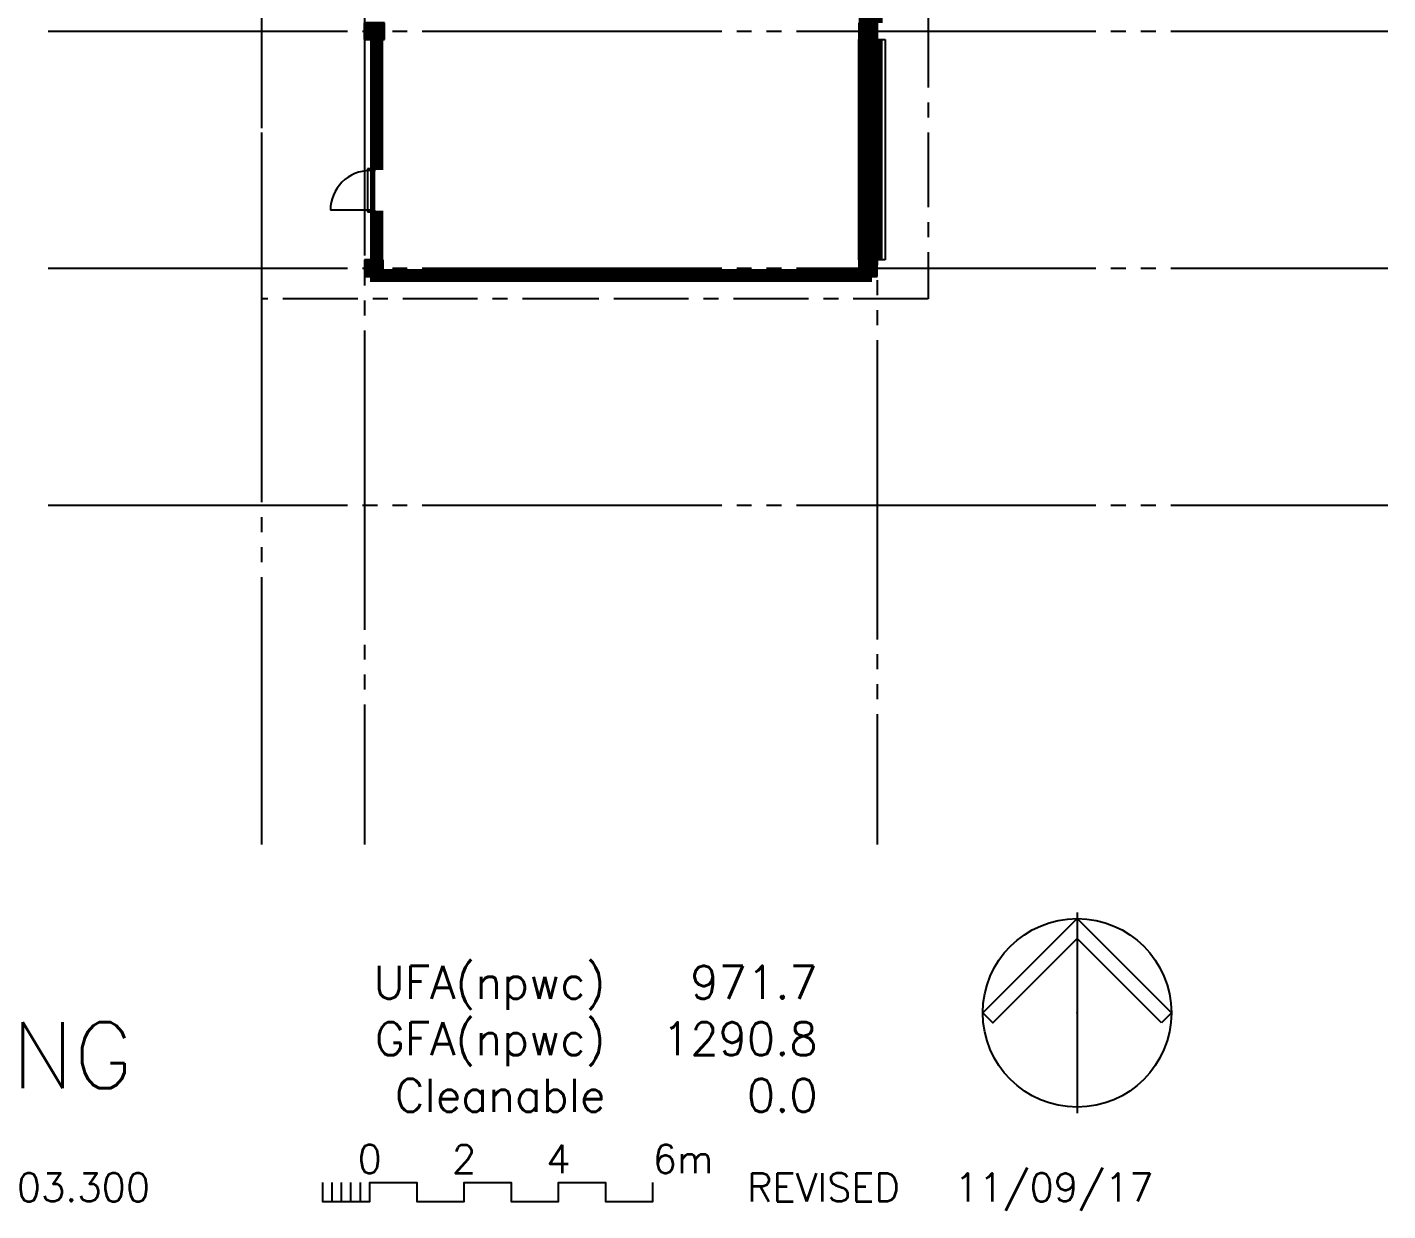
# Model space of a CAD drawing. Extents: x 1658 to 80590, y 400 to 58563.
# Drawn here: x 51735 to 80590, y 400 to 25515 of the extents above; entities that cross this region are included whole.
import ezdxf
from ezdxf.enums import TextEntityAlignment as Align

# ---------------------------------------------------------------- set-up
doc = ezdxf.new("R2010")
doc.units = 0
doc.header["$LTSCALE"] = 50
doc.header["$PDSIZE"] = 0.8
for name, pattern in [('4PHAN', [158.75, 127, -6.35, 6.35, -6.35, 6.35, -6.35]), ('CENTER', [50.8, 31.75, -6.35, 6.35, -6.35]), ('INVISIBLE', [999999, 0, -999999])]:
    doc.linetypes.add(name, pattern=pattern)
doc.layers.get('0').update_dxf_attribs({"linetype": 'CONTINUOUS'})
for name, color, linetype in [('ANNTEXT_01', 7, 'CONTINUOUS'), ('CL_01', 7, 'CONTINUOUS'), ('ED_01', 7, 'CONTINUOUS'), ('EW_01', 7, 'CONTINUOUS'), ('GRIDLINE_01', 15, '4PHAN'), ('HEADER_01', 7, 'INVISIBLE'), ('NW_01', 7, 'CONTINUOUS'), ('RF_01', 7, 'CONTINUOUS'), ('WW_01', 7, 'CONTINUOUS')]:
    doc.layers.add(name, color=color, linetype=linetype)
doc.styles.get("Standard").update_dxf_attribs({"font": 'simplex', "width": 0.7})

# ---------------------------------------------------------------- blocks, each defined once
blk = doc.blocks.new('ABTITLE')
for p, q in [((291, 3), (291, 5)), ((292, 3), (292, 5)), ((293, 3), (293, 5)), ((294, 3), (294, 5))]:
    blk.add_line(p, q)
blk.add_lwpolyline([(290, 5), (290, 3), (295, 3), (295, 5), (300, 5), (300, 3), (305, 3), (305, 5), (310, 5), (310, 3), (315, 3), (315, 5), (320, 5), (320, 3), (325, 3), (325, 5)])
blk.add_point((370, 23))
at = {"color": 2}
for s, p in [('UFA(npwc)', (320, 24.5)), ('GFA(npwc)', (320, 18.5)), ('Cleanable', (320, 12.5))]:
    blk.add_text(s, height=3.5, dxfattribs=at).set_placement(p, align=Align.RIGHT)
at = {"color": 4}
blk.add_text('LEVEL', height=7, dxfattribs=at).set_placement((170, 3))
at = {"color": 2}
for s, p in [('0', (295, 6)), ('2', (305, 6)), ('4', (315, 6))]:
    blk.add_text(s, height=3, dxfattribs=at).set_placement(p, align=Align.CENTER)
for s, p in [('6m', (325, 6)), ('R.L.', (245, 3)), ('REVISED', (335, 3))]:
    blk.add_text(s, height=3, dxfattribs=at).set_placement(p)
at = {"color": 4}
for tag, p in [('BLDNO', (170, 27)), ('BUILDING', (170, 15)), ('LEVEL', (215, 3))]:
    blk.add_attdef(tag, p, '', height=7, dxfattribs=at)
at = {"color": 2}
for tag, p in [('UFA', (342.49, 24.5)), ('GFA', (342.49, 18.5)), ('CFA', (342.49, 12.5))]:
    blk.add_attdef(tag, text='', height=3.5, dxfattribs=at).set_placement(p, align=Align.RIGHT)
for tag, p in [('RL', (255, 3)), ('REVDATE', (357, 3))]:
    blk.add_attdef(tag, p, '', height=3, dxfattribs=at)
blk = doc.blocks.new('N-PT')
blk.add_lwpolyline([(0, 10.64), (0, -10.64)])
at = {"color": 1}
blk.add_lwpolyline([(8.94, -1.06), (0, 7.88), (-8.94, -1.06), (-10, 0), (0, 10), (10, 0)], close=True, dxfattribs=at)
blk.add_circle((0, 0), 10)
blk = doc.blocks.new('SPL')
for p, q in [((1, 0.5), (0, 0.5)), ((1, -0.5), (1, 0.5)), ((0, -0.5), (1, -0.5))]:
    blk.add_line(p, q)
blk = doc.blocks.new('DR1H90')
blk.add_line((-0.46, 0), (-0.46, 0.92))
blk.add_arc((-0.46, 0), 0.92, 0, 90)
at = {"flags": 1}
blk.add_attdef('SILLHT', text='', height=0.1, dxfattribs=at).set_placement((0, 0), align=Align.MIDDLE)
blk = doc.blocks.new('DRFRAME')
for p, q in [((-0.5, -0.5), (-0.5, 0.5)), ((0.5, -0.5), (0.5, 0.5))]:
    blk.add_line(p, q)
at = {"flags": 1}
blk.add_attdef('SILLHT', text='', height=0.1, dxfattribs=at).set_placement((0, 0), align=Align.MIDDLE)
blk = doc.blocks.new('WNOF')
blk.add_line((-0.5, 0), (0.5, 0))
at = {"flags": 1}
blk.add_attdef('SILLHT', text='', height=0.1, dxfattribs=at).set_placement((0, 0), align=Align.MIDDLE)
blk = doc.blocks.new('WNFRAME')
for p, q in [((-0.5, -0.5), (-0.5, 0.5)), ((0.5, -0.5), (0.5, 0.5))]:
    blk.add_line(p, q)
at = {"flags": 1}
blk.add_attdef('SILLHT', text='', height=0.1, dxfattribs=at).set_placement((0, 0), align=Align.MIDDLE)
blk = doc.blocks.new('C-S')
for p, q in [((0.5, 0.5), (-0.5, 0.5)), ((-0.5, 0.5), (-0.5, -0.5)), ((0.5, -0.5), (0.5, 0.5)), ((-0.5, -0.5), (0.5, -0.5))]:
    blk.add_line(p, q)
at = {"const_width": 1}
blk.add_lwpolyline([(-0.5, 0), (0.5, 0)], dxfattribs=at)

msp = doc.modelspace()

# ---------------------------------------------------------------- linework, layer by layer
at = {"layer": 'EW_01', "elevation": 3644}
for points, const_width in [([(59062, 22508), (59062, 25251)], 114), ([(59062, 20577), (59062, 21593)], 114), ([(69648, 20247), (59005, 20247)], 279)]:
    msp.add_lwpolyline(points, dxfattribs=dict(at, const_width=const_width))
at = {"layer": 'GRIDLINE_01'}
for p, q in [((69762, 58563, 3644), (69762, 8172, 3644)), ((69762, 58563, 3644), (69762, 20141, 3644)), ((58891, 42892, 3644), (58891, 8172, 3644)), ((58891, 42892, 3644), (58891, 20141, 3644)), ((58891, 42892, 3644), (58891, 8172, 3644)), ((56707, 37658, 3644), (56707, 8172, 3644)), ((56707, 37658, 3644), (56707, 20141, 3644)), ((56707, 37658, 3644), (56707, 8172, 3644)), ((52176, 25429, 3644), (80590, 25429, 3644)), ((52176, 25429, 3644), (80590, 25429, 3644)), ((52176, 20400, 3644), (80590, 20400, 3644)), ((52176, 20400, 3644), (80590, 20400, 3644)), ((52176, 15370, 3644), (80590, 15370, 3644)), ((52176, 15370, 3644), (80590, 15370, 3644))]:
    msp.add_line(p, q, dxfattribs=at)
at = {"layer": 'HEADER_01'}
for points, const_width, elevation in [([(69623, 30280), (69623, 25607)], 508, 3644), ([(69623, 25251), (69623, 20577)], 508, 3644), ([(59062, 22508), (59062, 21593)], 114, 5777)]:
    msp.add_lwpolyline(points, dxfattribs=dict(at, const_width=const_width, elevation=elevation))
at = {"layer": 'NW_01', "const_width": 165, "elevation": 3644}
for points in [[(59202, 22482), (59202, 25251)], [(59202, 20577), (59202, 21619)]]:
    msp.add_lwpolyline(points, dxfattribs=at)
at = {"layer": 'RF_01', "color": 6, "linetype": 'CENTER'}
for p, q in [((56707, 51223, 6971), (56707, 19752, 6971)), ((70842, 51223, 6971), (70842, 19752, 6971)), ((63825, 19752, 7276), (56707, 19752, 6971)), ((70842, 19752, 6971), (63825, 19752, 7276))]:
    msp.add_line(p, q, dxfattribs=at)

# ---------------------------------------------------------------- block references
at = {"layer": 'ANNTEXT_01', "xscale": 199.9999999999928, "yscale": 199.9999999999928, "zscale": 199.9999999999928}
msp.add_blockref('ABTITLE', (0, 0, 3644), dxfattribs=at).add_auto_attribs({'BLDNO': '8103', 'BUILDING': 'INDUSTRIES BUILDING', 'LEVEL': '1', 'RL': '103.300', 'UFA': '971.7', 'GFA': '1290.8', 'CFA': '0.0', 'REVDATE': '11/09/17'})
msp.add_blockref('N-PT', (74000, 4600, 3644), dxfattribs=at)
at = {"layer": 'CL_01', "yscale": 355.5999999999914}
for p, xscale, zscale, rotation in [((59088, 25429, 3644), -393.6999999999904, 3771.9, 359.999727933502), ((59113, 25429, 3644), 393.6999999999904, 3771.899999999909, 179.9998639667511), ((69565, 25429, 3644), 393.6999999999904, 3771.899999999909, 179.9998639667511), ((59088, 20400, 3644), 393.6999999999904, 3771.899999999909, 179.9998639667511), ((69565, 20400, 3644), 393.6999999999904, 3771.899999999909, 179.9998639667511)]:
    msp.add_blockref('C-S', p, dxfattribs=dict(at, xscale=xscale, zscale=zscale, rotation=rotation))
at = {"layer": 'ED_01'}
for name, p, xscale, yscale, zscale, rotation in [('SPL', (59005, 22051, 3644), 50.00000000000001, 914.4006030544627, 50.00000000000001, 179.9998035074491), ('DR1H90', (59005, 22051, 3644), 914.4006030544627, 914.4006030544627, 2108.199999999999, 89.999804), ('DRFRAME', (59062, 22051, 3644), 864.4006030544627, 114.2999999999972, 2108.199999999999, 269.999804)]:
    msp.add_blockref(name, p, dxfattribs=dict(at, xscale=xscale, yscale=yscale, zscale=zscale, rotation=rotation))
at = {"layer": 'WW_01'}
for name, p, xscale, yscale, zscale, rotation in [('WNOF', (59062, 23422, 5866), -3657.59999999991, 3657.599999999909, 1549.399999999963, 269.999727933502), ('SPL', (69419, 22914, 5866), -50.79999999999877, 4673.599999999887, 50.79999999999877, 359.9997279335025), ('WNFRAME', (69426, 22914, 5866), -4622.799999999888, 114.2999999999972, 1498.599999999964, 89.99972793350251), ('WNOF', (69426, 22914, 5866), -4673.599999999887, 4673.599999999887, 1523.999999999963, 89.99972793350251), ('SPL', (69762, 22914, 5866), -165.099999999996, 4673.599999999887, 50.79999999999877, 179.9997279335024)]:
    msp.add_blockref(name, p, dxfattribs=dict(at, xscale=xscale, yscale=yscale, zscale=zscale, rotation=rotation))

doc.saveas('drawing.dxf')
